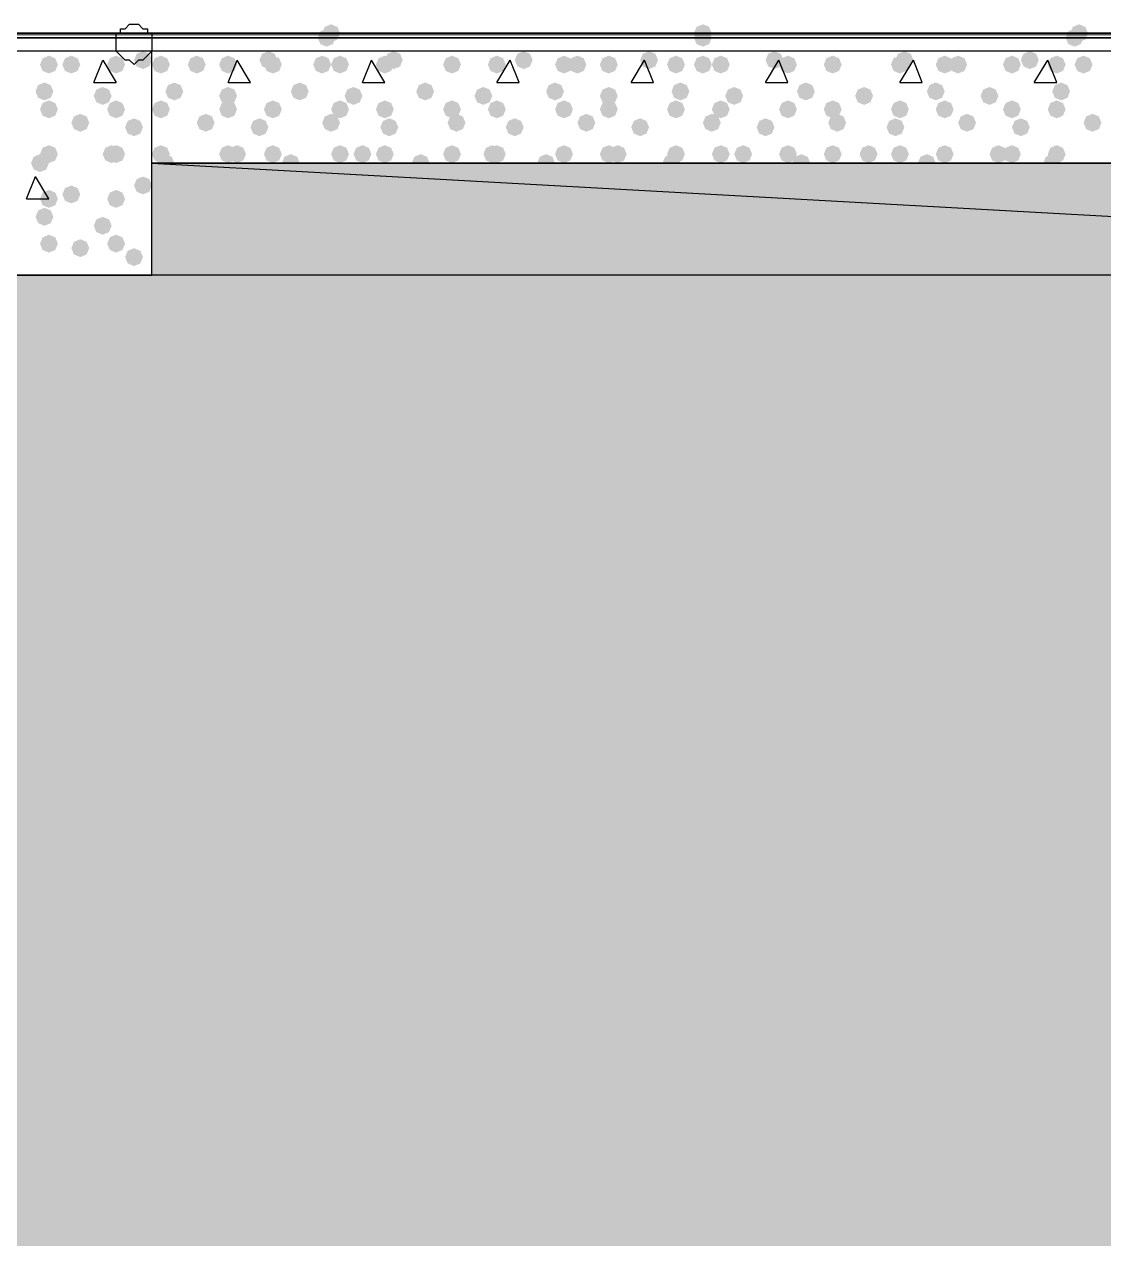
# Model space of a CAD drawing. Header units: millimetres. Extents: x 0 to 420, y 0 to 297.
# Drawn here: x 237.13 to 247.33, y 232.4 to 243.88 of the extents above; entities that cross this region are included whole.
import ezdxf

# ---------------------------------------------------------------- set-up
doc = ezdxf.new("R2010")
doc.units = ezdxf.units.MM
doc.layers.get('0').update_dxf_attribs({"linetype": 'CONTINUOUS'})

msp = doc.modelspace()

# ---------------------------------------------------------------- hatches: boundary and pattern name
at = {"true_color": 0x0000fe}
for points in [[(240.072333, 243.755333), (240.047462, 243.695537), (239.987667, 243.670667), (239.927871, 243.695537), (239.903, 243.755333), (239.927871, 243.815129), (239.987667, 243.84), (240.047462, 243.815129)], [(240.072333, 243.755333), (240.047462, 243.695537), (239.987667, 243.670667), (239.927871, 243.695537), (239.903, 243.755333), (239.927871, 243.815129), (239.987667, 243.84), (240.047462, 243.815129)], [(240.072333, 243.755333), (240.047462, 243.695537), (239.987667, 243.670667), (239.927871, 243.695537), (239.903, 243.755333), (239.927871, 243.815129), (239.987667, 243.84), (240.047462, 243.815129)], [(240.114667, 243.797667), (240.089796, 243.737871), (240.03, 243.713), (239.970204, 243.737871), (239.945333, 243.797667), (239.970204, 243.857462), (240.03, 243.882333), (240.089796, 243.857463)], [(243.628333, 243.797667), (243.603462, 243.737871), (243.543667, 243.713), (243.483871, 243.737871), (243.459, 243.797667), (243.483871, 243.857462), (243.543667, 243.882333), (243.603462, 243.857463)], [(243.628333, 243.755333), (243.603462, 243.695537), (243.543667, 243.670667), (243.483871, 243.695537), (243.459, 243.755333), (243.483871, 243.815129), (243.543667, 243.84), (243.603462, 243.815129)], [(243.628333, 243.755333), (243.603462, 243.695537), (243.543667, 243.670667), (243.483871, 243.695537), (243.459, 243.755333), (243.483871, 243.815129), (243.543667, 243.84), (243.603462, 243.815129)], [(243.628333, 243.755333), (243.603462, 243.695537), (243.543667, 243.670667), (243.483871, 243.695537), (243.459, 243.755333), (243.483871, 243.815129), (243.543667, 243.84), (243.603462, 243.815129)], [(247.142, 243.755333), (247.117129, 243.695537), (247.057333, 243.670667), (246.997537, 243.695537), (246.972667, 243.755333), (246.997537, 243.815129), (247.057333, 243.84), (247.117129, 243.815129)], [(247.142, 243.755333), (247.117129, 243.695537), (247.057333, 243.670667), (246.997537, 243.695537), (246.972667, 243.755333), (246.997537, 243.815129), (247.057333, 243.84), (247.117129, 243.815129)], [(247.142, 243.755333), (247.117129, 243.695537), (247.057333, 243.670667), (246.997537, 243.695537), (246.972667, 243.755333), (246.997537, 243.815129), (247.057333, 243.84), (247.117129, 243.815129)], [(247.184333, 243.797667), (247.159462, 243.737871), (247.099667, 243.713), (247.039871, 243.737871), (247.015, 243.797667), (247.039871, 243.857462), (247.099667, 243.882333), (247.159462, 243.857463)]]:
    msp.add_hatch(color=0, dxfattribs=at).paths.add_polyline_path(points, flags=0)
at = {"true_color": 0x000007}
h = msp.add_hatch(color=0, dxfattribs=at)
h.paths.add_polyline_path([(31.284333, 243.755333), (379.73, 243.755333)], flags=0)
h.paths.add_polyline_path([(379.73, 243.755333), (31.284333, 243.755333)], flags=0)
for points in [[(237.447667, 243.501333), (237.422796, 243.441537), (237.363, 243.416667), (237.303204, 243.441537), (237.278333, 243.501333), (237.303204, 243.561129), (237.363, 243.586), (237.422796, 243.561129)], [(237.659333, 243.501333), (237.634462, 243.441537), (237.574667, 243.416667), (237.514871, 243.441537), (237.49, 243.501333), (237.514871, 243.561129), (237.574667, 243.586), (237.634462, 243.561129)], [(238.082667, 243.501333), (238.057796, 243.441537), (237.998, 243.416667), (237.938204, 243.441537), (237.913333, 243.501333), (237.938204, 243.561129), (237.998, 243.586), (238.057796, 243.561129)], [(238.336667, 243.543667), (238.311796, 243.483871), (238.252, 243.459), (238.192204, 243.483871), (238.167333, 243.543667), (238.192204, 243.603462), (238.252, 243.628333), (238.311796, 243.603463)], [(237.405333, 243.247333), (237.380462, 243.187537), (237.320667, 243.162667), (237.260871, 243.187537), (237.236, 243.247333), (237.260871, 243.307129), (237.320667, 243.332), (237.380462, 243.307129)], [(237.955667, 243.205), (237.930796, 243.145204), (237.871, 243.120333), (237.811204, 243.145204), (237.786333, 243.205), (237.811204, 243.264796), (237.871, 243.289667), (237.930796, 243.264796)], [(237.447667, 243.078), (237.422796, 243.018204), (237.363, 242.993333), (237.303204, 243.018204), (237.278333, 243.078), (237.303204, 243.137796), (237.363, 243.162667), (237.422796, 243.137796)], [(238.082667, 243.078), (238.057796, 243.018204), (237.998, 242.993333), (237.938204, 243.018204), (237.913333, 243.078), (237.938204, 243.137796), (237.998, 243.162667), (238.057796, 243.137796)], [(237.744, 242.951), (237.719129, 242.891204), (237.659333, 242.866333), (237.599538, 242.891204), (237.574667, 242.951), (237.599537, 243.010796), (237.659333, 243.035667), (237.719129, 243.010796)], [(238.252, 242.908667), (238.227129, 242.848871), (238.167333, 242.824), (238.107537, 242.848871), (238.082667, 242.908667), (238.107537, 242.968462), (238.167333, 242.993333), (238.227129, 242.968463)], [(237.363, 242.57), (237.338129, 242.510204), (237.278333, 242.485333), (237.218538, 242.510204), (237.193667, 242.57), (237.218537, 242.629796), (237.278333, 242.654667), (237.338129, 242.629796)], [(237.447667, 242.654667), (237.422796, 242.594871), (237.363, 242.57), (237.303204, 242.594871), (237.278333, 242.654667), (237.303204, 242.714462), (237.363, 242.739333), (237.422796, 242.714463)], [(238.040333, 242.654667), (238.015462, 242.594871), (237.955667, 242.57), (237.895871, 242.594871), (237.871, 242.654667), (237.895871, 242.714462), (237.955667, 242.739333), (238.015462, 242.714463)], [(238.082667, 242.654667), (238.057796, 242.594871), (237.998, 242.57), (237.938204, 242.594871), (237.913333, 242.654667), (237.938204, 242.714462), (237.998, 242.739333), (238.057796, 242.714463)], [(238.336667, 242.358333), (238.311796, 242.298537), (238.252, 242.273667), (238.192204, 242.298537), (238.167333, 242.358333), (238.192204, 242.418129), (238.252, 242.443), (238.311796, 242.418129)], [(237.447667, 242.231333), (237.422796, 242.171537), (237.363, 242.146667), (237.303204, 242.171537), (237.278333, 242.231333), (237.303204, 242.291129), (237.363, 242.316), (237.422796, 242.291129)], [(237.659333, 242.273667), (237.634462, 242.213871), (237.574667, 242.189), (237.514871, 242.213871), (237.49, 242.273667), (237.514871, 242.333462), (237.574667, 242.358333), (237.634462, 242.333463)], [(238.082667, 242.231333), (238.057796, 242.171537), (237.998, 242.146667), (237.938204, 242.171537), (237.913333, 242.231333), (237.938204, 242.291129), (237.998, 242.316), (238.057796, 242.291129)], [(237.405333, 242.062), (237.380462, 242.002204), (237.320667, 241.977333), (237.260871, 242.002204), (237.236, 242.062), (237.260871, 242.121796), (237.320667, 242.146667), (237.380462, 242.121796)], [(237.955667, 241.977333), (237.930796, 241.917537), (237.871, 241.892667), (237.811204, 241.917537), (237.786333, 241.977333), (237.811204, 242.037129), (237.871, 242.062), (237.930796, 242.037129)], [(237.447667, 241.808), (237.422796, 241.748204), (237.363, 241.723333), (237.303204, 241.748204), (237.278333, 241.808), (237.303204, 241.867796), (237.363, 241.892667), (237.422796, 241.867796)], [(237.744, 241.765667), (237.719129, 241.705871), (237.659333, 241.681), (237.599538, 241.705871), (237.574667, 241.765667), (237.599537, 241.825462), (237.659333, 241.850333), (237.719129, 241.825463)], [(238.082667, 241.808), (238.057796, 241.748204), (237.998, 241.723333), (237.938204, 241.748204), (237.913333, 241.808), (237.938204, 241.867796), (237.998, 241.892667), (238.057796, 241.867796)], [(238.252, 241.681), (238.227129, 241.621204), (238.167333, 241.596333), (238.107537, 241.621204), (238.082667, 241.681), (238.107537, 241.740796), (238.167333, 241.765667), (238.227129, 241.740796)]]:
    msp.add_hatch(color=0, dxfattribs=at).paths.add_polyline_path(points, flags=0)
at = {"true_color": 0x000008}
for points in [[(238.506, 243.501333), (238.481129, 243.441537), (238.421333, 243.416667), (238.361538, 243.441537), (238.336667, 243.501333), (238.361537, 243.561129), (238.421333, 243.586), (238.481129, 243.561129)], [(238.844667, 243.501333), (238.819796, 243.441537), (238.76, 243.416667), (238.700204, 243.441537), (238.675333, 243.501333), (238.700204, 243.561129), (238.76, 243.586), (238.819796, 243.561129)], [(239.141, 243.501333), (239.116129, 243.441537), (239.056333, 243.416667), (238.996538, 243.441537), (238.971667, 243.501333), (238.996537, 243.561129), (239.056333, 243.586), (239.116129, 243.561129)], [(239.522, 243.543667), (239.497129, 243.483871), (239.437333, 243.459), (239.377537, 243.483871), (239.352667, 243.543667), (239.377537, 243.603462), (239.437333, 243.628333), (239.497129, 243.603463)], [(239.564333, 243.501333), (239.539463, 243.441537), (239.479667, 243.416667), (239.419871, 243.441537), (239.395, 243.501333), (239.419871, 243.561129), (239.479667, 243.586), (239.539462, 243.561129)], [(240.03, 243.501333), (240.005129, 243.441537), (239.945333, 243.416667), (239.885538, 243.441537), (239.860667, 243.501333), (239.885537, 243.561129), (239.945333, 243.586), (240.005129, 243.561129)], [(240.199333, 243.501333), (240.174463, 243.441537), (240.114667, 243.416667), (240.054871, 243.441537), (240.03, 243.501333), (240.054871, 243.561129), (240.114667, 243.586), (240.174462, 243.561129)], [(240.622667, 243.501333), (240.597796, 243.441537), (240.538, 243.416667), (240.478204, 243.441537), (240.453333, 243.501333), (240.478204, 243.561129), (240.538, 243.586), (240.597796, 243.561129)], [(240.707333, 243.543667), (240.682462, 243.483871), (240.622667, 243.459), (240.562871, 243.483871), (240.538, 243.543667), (240.562871, 243.603462), (240.622667, 243.628333), (240.682462, 243.603463)], [(241.257667, 243.501333), (241.232796, 243.441537), (241.173, 243.416667), (241.113204, 243.441537), (241.088333, 243.501333), (241.113204, 243.561129), (241.173, 243.586), (241.232796, 243.561129)], [(241.257667, 243.501333), (241.232796, 243.441537), (241.173, 243.416667), (241.113204, 243.441537), (241.088333, 243.501333), (241.113204, 243.561129), (241.173, 243.586), (241.232796, 243.561129)], [(241.681, 243.501333), (241.656129, 243.441537), (241.596333, 243.416667), (241.536538, 243.441537), (241.511667, 243.501333), (241.536537, 243.561129), (241.596333, 243.586), (241.656129, 243.561129)], [(241.935, 243.543667), (241.910129, 243.483871), (241.850333, 243.459), (241.790538, 243.483871), (241.765667, 243.543667), (241.790537, 243.603462), (241.850333, 243.628333), (241.910129, 243.603463)], [(242.316, 243.501333), (242.291129, 243.441537), (242.231333, 243.416667), (242.171538, 243.441537), (242.146667, 243.501333), (242.171537, 243.561129), (242.231333, 243.586), (242.291129, 243.561129)], [(242.443, 243.501333), (242.418129, 243.441537), (242.358333, 243.416667), (242.298538, 243.441537), (242.273667, 243.501333), (242.298537, 243.561129), (242.358333, 243.586), (242.418129, 243.561129)], [(242.739333, 243.501333), (242.714463, 243.441537), (242.654667, 243.416667), (242.594871, 243.441537), (242.57, 243.501333), (242.594871, 243.561129), (242.654667, 243.586), (242.714462, 243.561129)], [(243.120333, 243.543667), (243.095462, 243.483871), (243.035667, 243.459), (242.975871, 243.483871), (242.951, 243.543667), (242.975871, 243.603462), (243.035667, 243.628333), (243.095462, 243.603463)], [(243.374333, 243.501333), (243.349463, 243.441537), (243.289667, 243.416667), (243.229871, 243.441537), (243.205, 243.501333), (243.229871, 243.561129), (243.289667, 243.586), (243.349462, 243.561129)], [(243.628333, 243.501333), (243.603462, 243.441537), (243.543667, 243.416667), (243.483871, 243.441537), (243.459, 243.501333), (243.483871, 243.561129), (243.543667, 243.586), (243.603462, 243.561129)], [(243.797667, 243.501333), (243.772796, 243.441537), (243.713, 243.416667), (243.653204, 243.441537), (243.628333, 243.501333), (243.653204, 243.561129), (243.713, 243.586), (243.772796, 243.561129)], [(244.305667, 243.543667), (244.280796, 243.483871), (244.221, 243.459), (244.161204, 243.483871), (244.136333, 243.543667), (244.161204, 243.603462), (244.221, 243.628333), (244.280796, 243.603463)], [(244.432667, 243.501333), (244.407796, 243.441537), (244.348, 243.416667), (244.288204, 243.441537), (244.263333, 243.501333), (244.288204, 243.561129), (244.348, 243.586), (244.407796, 243.561129)], [(244.856, 243.501333), (244.831129, 243.441537), (244.771333, 243.416667), (244.711538, 243.441537), (244.686667, 243.501333), (244.711537, 243.561129), (244.771333, 243.586), (244.831129, 243.561129)], [(244.856, 243.501333), (244.831129, 243.441537), (244.771333, 243.416667), (244.711538, 243.441537), (244.686667, 243.501333), (244.711537, 243.561129), (244.771333, 243.586), (244.831129, 243.561129)], [(245.491, 243.501333), (245.466129, 243.441537), (245.406333, 243.416667), (245.346538, 243.441537), (245.321667, 243.501333), (245.346537, 243.561129), (245.406333, 243.586), (245.466129, 243.561129)], [(245.533333, 243.543667), (245.508463, 243.483871), (245.448667, 243.459), (245.388871, 243.483871), (245.364, 243.543667), (245.388871, 243.603462), (245.448667, 243.628333), (245.508462, 243.603463)], [(245.914333, 243.501333), (245.889462, 243.441537), (245.829667, 243.416667), (245.769871, 243.441537), (245.745, 243.501333), (245.769871, 243.561129), (245.829667, 243.586), (245.889462, 243.561129)], [(246.041333, 243.501333), (246.016462, 243.441537), (245.956667, 243.416667), (245.896871, 243.441537), (245.872, 243.501333), (245.896871, 243.561129), (245.956667, 243.586), (246.016462, 243.561129)], [(246.549333, 243.501333), (246.524463, 243.441537), (246.464667, 243.416667), (246.404871, 243.441537), (246.38, 243.501333), (246.404871, 243.561129), (246.464667, 243.586), (246.524462, 243.561129)], [(246.718667, 243.543667), (246.693796, 243.483871), (246.634, 243.459), (246.574204, 243.483871), (246.549333, 243.543667), (246.574204, 243.603462), (246.634, 243.628333), (246.693796, 243.603463)], [(246.972667, 243.501333), (246.947796, 243.441537), (246.888, 243.416667), (246.828204, 243.441537), (246.803333, 243.501333), (246.828204, 243.561129), (246.888, 243.586), (246.947796, 243.561129)], [(247.226667, 243.501333), (247.201796, 243.441537), (247.142, 243.416667), (247.082204, 243.441537), (247.057333, 243.501333), (247.082204, 243.561129), (247.142, 243.586), (247.201796, 243.561129)], [(238.633, 243.247333), (238.608129, 243.187537), (238.548333, 243.162667), (238.488538, 243.187537), (238.463667, 243.247333), (238.488537, 243.307129), (238.548333, 243.332), (238.608129, 243.307129)], [(239.818333, 243.247333), (239.793462, 243.187537), (239.733667, 243.162667), (239.673871, 243.187537), (239.649, 243.247333), (239.673871, 243.307129), (239.733667, 243.332), (239.793462, 243.307129)], [(241.003667, 243.247333), (240.978796, 243.187537), (240.919, 243.162667), (240.859204, 243.187537), (240.834333, 243.247333), (240.859204, 243.307129), (240.919, 243.332), (240.978796, 243.307129)], [(242.231333, 243.247333), (242.206462, 243.187537), (242.146667, 243.162667), (242.086871, 243.187537), (242.062, 243.247333), (242.086871, 243.307129), (242.146667, 243.332), (242.206462, 243.307129)], [(243.416667, 243.247333), (243.391796, 243.187537), (243.332, 243.162667), (243.272204, 243.187537), (243.247333, 243.247333), (243.272204, 243.307129), (243.332, 243.332), (243.391796, 243.307129)], [(244.602, 243.247333), (244.577129, 243.187537), (244.517333, 243.162667), (244.457538, 243.187537), (244.432667, 243.247333), (244.457537, 243.307129), (244.517333, 243.332), (244.577129, 243.307129)], [(245.829667, 243.247333), (245.804796, 243.187537), (245.745, 243.162667), (245.685204, 243.187537), (245.660333, 243.247333), (245.685204, 243.307129), (245.745, 243.332), (245.804796, 243.307129)], [(247.015, 243.247333), (246.990129, 243.187537), (246.930333, 243.162667), (246.870538, 243.187537), (246.845667, 243.247333), (246.870537, 243.307129), (246.930333, 243.332), (246.990129, 243.307129)], [(239.141, 243.205), (239.116129, 243.145204), (239.056333, 243.120333), (238.996538, 243.145204), (238.971667, 243.205), (238.996537, 243.264796), (239.056333, 243.289667), (239.116129, 243.264796)], [(240.326333, 243.205), (240.301462, 243.145204), (240.241667, 243.120333), (240.181871, 243.145204), (240.157, 243.205), (240.181871, 243.264796), (240.241667, 243.289667), (240.301462, 243.264796)], [(241.554, 243.205), (241.529129, 243.145204), (241.469333, 243.120333), (241.409538, 243.145204), (241.384667, 243.205), (241.409537, 243.264796), (241.469333, 243.289667), (241.529129, 243.264796)], [(242.739333, 243.205), (242.714463, 243.145204), (242.654667, 243.120333), (242.594871, 243.145204), (242.57, 243.205), (242.594871, 243.264796), (242.654667, 243.289667), (242.714462, 243.264796)], [(243.924667, 243.205), (243.899796, 243.145204), (243.84, 243.120333), (243.780204, 243.145204), (243.755333, 243.205), (243.780204, 243.264796), (243.84, 243.289667), (243.899796, 243.264796)], [(245.152333, 243.205), (245.127462, 243.145204), (245.067667, 243.120333), (245.007871, 243.145204), (244.983, 243.205), (245.007871, 243.264796), (245.067667, 243.289667), (245.127462, 243.264796)], [(246.337667, 243.205), (246.312796, 243.145204), (246.253, 243.120333), (246.193204, 243.145204), (246.168333, 243.205), (246.193204, 243.264796), (246.253, 243.289667), (246.312796, 243.264796)], [(238.506, 243.078), (238.481129, 243.018204), (238.421333, 242.993333), (238.361538, 243.018204), (238.336667, 243.078), (238.361537, 243.137796), (238.421333, 243.162667), (238.481129, 243.137796)], [(239.141, 243.078), (239.116129, 243.018204), (239.056333, 242.993333), (238.996538, 243.018204), (238.971667, 243.078), (238.996537, 243.137796), (239.056333, 243.162667), (239.116129, 243.137796)], [(239.564333, 243.078), (239.539463, 243.018204), (239.479667, 242.993333), (239.419871, 243.018204), (239.395, 243.078), (239.419871, 243.137796), (239.479667, 243.162667), (239.539462, 243.137796)], [(240.199333, 243.078), (240.174463, 243.018204), (240.114667, 242.993333), (240.054871, 243.018204), (240.03, 243.078), (240.054871, 243.137796), (240.114667, 243.162667), (240.174462, 243.137796)], [(240.622667, 243.078), (240.597796, 243.018204), (240.538, 242.993333), (240.478204, 243.018204), (240.453333, 243.078), (240.478204, 243.137796), (240.538, 243.162667), (240.597796, 243.137796)], [(241.257667, 243.078), (241.232796, 243.018204), (241.173, 242.993333), (241.113204, 243.018204), (241.088333, 243.078), (241.113204, 243.137796), (241.173, 243.162667), (241.232796, 243.137796)], [(241.681, 243.078), (241.656129, 243.018204), (241.596333, 242.993333), (241.536538, 243.018204), (241.511667, 243.078), (241.536537, 243.137796), (241.596333, 243.162667), (241.656129, 243.137796)], [(242.316, 243.078), (242.291129, 243.018204), (242.231333, 242.993333), (242.171538, 243.018204), (242.146667, 243.078), (242.171537, 243.137796), (242.231333, 243.162667), (242.291129, 243.137796)], [(242.739333, 243.078), (242.714463, 243.018204), (242.654667, 242.993333), (242.594871, 243.018204), (242.57, 243.078), (242.594871, 243.137796), (242.654667, 243.162667), (242.714462, 243.137796)], [(243.374333, 243.078), (243.349463, 243.018204), (243.289667, 242.993333), (243.229871, 243.018204), (243.205, 243.078), (243.229871, 243.137796), (243.289667, 243.162667), (243.349462, 243.137796)], [(243.797667, 243.078), (243.772796, 243.018204), (243.713, 242.993333), (243.653204, 243.018204), (243.628333, 243.078), (243.653204, 243.137796), (243.713, 243.162667), (243.772796, 243.137796)], [(244.432667, 243.078), (244.407796, 243.018204), (244.348, 242.993333), (244.288204, 243.018204), (244.263333, 243.078), (244.288204, 243.137796), (244.348, 243.162667), (244.407796, 243.137796)], [(244.856, 243.078), (244.831129, 243.018204), (244.771333, 242.993333), (244.711538, 243.018204), (244.686667, 243.078), (244.711537, 243.137796), (244.771333, 243.162667), (244.831129, 243.137796)], [(245.491, 243.078), (245.466129, 243.018204), (245.406333, 242.993333), (245.346538, 243.018204), (245.321667, 243.078), (245.346537, 243.137796), (245.406333, 243.162667), (245.466129, 243.137796)], [(245.914333, 243.078), (245.889462, 243.018204), (245.829667, 242.993333), (245.769871, 243.018204), (245.745, 243.078), (245.769871, 243.137796), (245.829667, 243.162667), (245.889462, 243.137796)], [(246.549333, 243.078), (246.524463, 243.018204), (246.464667, 242.993333), (246.404871, 243.018204), (246.38, 243.078), (246.404871, 243.137796), (246.464667, 243.162667), (246.524462, 243.137796)], [(246.972667, 243.078), (246.947796, 243.018204), (246.888, 242.993333), (246.828204, 243.018204), (246.803333, 243.078), (246.828204, 243.137796), (246.888, 243.162667), (246.947796, 243.137796)], [(238.929333, 242.951), (238.904462, 242.891204), (238.844667, 242.866333), (238.784871, 242.891204), (238.76, 242.951), (238.784871, 243.010796), (238.844667, 243.035667), (238.904462, 243.010796)], [(239.437333, 242.908667), (239.412463, 242.848871), (239.352667, 242.824), (239.292871, 242.848871), (239.268, 242.908667), (239.292871, 242.968462), (239.352667, 242.993333), (239.412462, 242.968463)], [(240.114667, 242.951), (240.089796, 242.891204), (240.03, 242.866333), (239.970204, 242.891204), (239.945333, 242.951), (239.970204, 243.010796), (240.03, 243.035667), (240.089796, 243.010796)], [(240.665, 242.908667), (240.640129, 242.848871), (240.580333, 242.824), (240.520538, 242.848871), (240.495667, 242.908667), (240.520537, 242.968462), (240.580333, 242.993333), (240.640129, 242.968463)], [(241.3, 242.951), (241.275129, 242.891204), (241.215333, 242.866333), (241.155538, 242.891204), (241.130667, 242.951), (241.155537, 243.010796), (241.215333, 243.035667), (241.275129, 243.010796)], [(241.850333, 242.908667), (241.825462, 242.848871), (241.765667, 242.824), (241.705871, 242.848871), (241.681, 242.908667), (241.705871, 242.968462), (241.765667, 242.993333), (241.825462, 242.968463)], [(242.527667, 242.951), (242.502796, 242.891204), (242.443, 242.866333), (242.383204, 242.891204), (242.358333, 242.951), (242.383204, 243.010796), (242.443, 243.035667), (242.502796, 243.010796)], [(243.035667, 242.908667), (243.010796, 242.848871), (242.951, 242.824), (242.891204, 242.848871), (242.866333, 242.908667), (242.891204, 242.968462), (242.951, 242.993333), (243.010796, 242.968463)], [(243.713, 242.951), (243.688129, 242.891204), (243.628333, 242.866333), (243.568537, 242.891204), (243.543667, 242.951), (243.568537, 243.010796), (243.628333, 243.035667), (243.688129, 243.010796)], [(244.221, 242.908667), (244.196129, 242.848871), (244.136333, 242.824), (244.076538, 242.848871), (244.051667, 242.908667), (244.076537, 242.968462), (244.136333, 242.993333), (244.196129, 242.968463)], [(244.898333, 242.951), (244.873462, 242.891204), (244.813667, 242.866333), (244.753871, 242.891204), (244.729, 242.951), (244.753871, 243.010796), (244.813667, 243.035667), (244.873462, 243.010796)], [(245.448667, 242.908667), (245.423796, 242.848871), (245.364, 242.824), (245.304204, 242.848871), (245.279333, 242.908667), (245.304204, 242.968462), (245.364, 242.993333), (245.423796, 242.968463)], [(246.126, 242.951), (246.101129, 242.891204), (246.041333, 242.866333), (245.981538, 242.891204), (245.956667, 242.951), (245.981537, 243.010796), (246.041333, 243.035667), (246.101129, 243.010796)], [(246.634, 242.908667), (246.609129, 242.848871), (246.549333, 242.824), (246.489537, 242.848871), (246.464667, 242.908667), (246.489537, 242.968462), (246.549333, 242.993333), (246.609129, 242.968463)], [(247.311333, 242.951), (247.286462, 242.891204), (247.226667, 242.866333), (247.166871, 242.891204), (247.142, 242.951), (247.166871, 243.010796), (247.226667, 243.035667), (247.286462, 243.010796)], [(238.506, 242.654667), (238.481129, 242.594871), (238.421333, 242.57), (238.361538, 242.594871), (238.336667, 242.654667), (238.361537, 242.714462), (238.421333, 242.739333), (238.481129, 242.714463)], [(238.548333, 242.57), (238.523462, 242.510204), (238.463667, 242.485333), (238.403871, 242.510204), (238.379, 242.57), (238.403871, 242.629796), (238.463667, 242.654667), (238.523462, 242.629796)], [(239.141, 242.654667), (239.116129, 242.594871), (239.056333, 242.57), (238.996538, 242.594871), (238.971667, 242.654667), (238.996537, 242.714462), (239.056333, 242.739333), (239.116129, 242.714463)], [(239.225667, 242.654667), (239.200796, 242.594871), (239.141, 242.57), (239.081204, 242.594871), (239.056333, 242.654667), (239.081204, 242.714462), (239.141, 242.739333), (239.200796, 242.714463)], [(239.564333, 242.654667), (239.539463, 242.594871), (239.479667, 242.57), (239.419871, 242.594871), (239.395, 242.654667), (239.419871, 242.714462), (239.479667, 242.739333), (239.539462, 242.714463)], [(239.733667, 242.57), (239.708796, 242.510204), (239.649, 242.485333), (239.589204, 242.510204), (239.564333, 242.57), (239.589204, 242.629796), (239.649, 242.654667), (239.708796, 242.629796)], [(240.199333, 242.654667), (240.174463, 242.594871), (240.114667, 242.57), (240.054871, 242.594871), (240.03, 242.654667), (240.054871, 242.714462), (240.114667, 242.739333), (240.174462, 242.714463)], [(240.411, 242.654667), (240.386129, 242.594871), (240.326333, 242.57), (240.266538, 242.594871), (240.241667, 242.654667), (240.266537, 242.714462), (240.326333, 242.739333), (240.386129, 242.714463)], [(240.622667, 242.654667), (240.597796, 242.594871), (240.538, 242.57), (240.478204, 242.594871), (240.453333, 242.654667), (240.478204, 242.714462), (240.538, 242.739333), (240.597796, 242.714463)], [(240.961333, 242.57), (240.936462, 242.510204), (240.876667, 242.485333), (240.816871, 242.510204), (240.792, 242.57), (240.816871, 242.629796), (240.876667, 242.654667), (240.936462, 242.629796)], [(241.257667, 242.654667), (241.232796, 242.594871), (241.173, 242.57), (241.113204, 242.594871), (241.088333, 242.654667), (241.113204, 242.714462), (241.173, 242.739333), (241.232796, 242.714463)], [(241.638667, 242.654667), (241.613796, 242.594871), (241.554, 242.57), (241.494204, 242.594871), (241.469333, 242.654667), (241.494204, 242.714462), (241.554, 242.739333), (241.613796, 242.714463)], [(241.681, 242.654667), (241.656129, 242.594871), (241.596333, 242.57), (241.536538, 242.594871), (241.511667, 242.654667), (241.536537, 242.714462), (241.596333, 242.739333), (241.656129, 242.714463)], [(242.146667, 242.57), (242.121796, 242.510204), (242.062, 242.485333), (242.002204, 242.510204), (241.977333, 242.57), (242.002204, 242.629796), (242.062, 242.654667), (242.121796, 242.629796)], [(242.316, 242.654667), (242.291129, 242.594871), (242.231333, 242.57), (242.171538, 242.594871), (242.146667, 242.654667), (242.171537, 242.714462), (242.231333, 242.739333), (242.291129, 242.714463)], [(242.739333, 242.654667), (242.714463, 242.594871), (242.654667, 242.57), (242.594871, 242.594871), (242.57, 242.654667), (242.594871, 242.714462), (242.654667, 242.739333), (242.714462, 242.714463)], [(242.824, 242.654667), (242.799129, 242.594871), (242.739333, 242.57), (242.679538, 242.594871), (242.654667, 242.654667), (242.679537, 242.714462), (242.739333, 242.739333), (242.799129, 242.714463)], [(243.332, 242.57), (243.307129, 242.510204), (243.247333, 242.485333), (243.187537, 242.510204), (243.162667, 242.57), (243.187537, 242.629796), (243.247333, 242.654667), (243.307129, 242.629796)], [(243.374333, 242.654667), (243.349463, 242.594871), (243.289667, 242.57), (243.229871, 242.594871), (243.205, 242.654667), (243.229871, 242.714462), (243.289667, 242.739333), (243.349462, 242.714463)], [(243.797667, 242.654667), (243.772796, 242.594871), (243.713, 242.57), (243.653204, 242.594871), (243.628333, 242.654667), (243.653204, 242.714462), (243.713, 242.739333), (243.772796, 242.714463)], [(244.009333, 242.654667), (243.984463, 242.594871), (243.924667, 242.57), (243.864871, 242.594871), (243.84, 242.654667), (243.864871, 242.714462), (243.924667, 242.739333), (243.984462, 242.714463)], [(244.432667, 242.654667), (244.407796, 242.594871), (244.348, 242.57), (244.288204, 242.594871), (244.263333, 242.654667), (244.288204, 242.714462), (244.348, 242.739333), (244.407796, 242.714463)], [(244.559667, 242.57), (244.534796, 242.510204), (244.475, 242.485333), (244.415204, 242.510204), (244.390333, 242.57), (244.415204, 242.629796), (244.475, 242.654667), (244.534796, 242.629796)], [(244.856, 242.654667), (244.831129, 242.594871), (244.771333, 242.57), (244.711538, 242.594871), (244.686667, 242.654667), (244.711537, 242.714462), (244.771333, 242.739333), (244.831129, 242.714463)], [(245.194667, 242.654667), (245.169796, 242.594871), (245.11, 242.57), (245.050204, 242.594871), (245.025333, 242.654667), (245.050204, 242.714462), (245.11, 242.739333), (245.169796, 242.714463)], [(245.491, 242.654667), (245.466129, 242.594871), (245.406333, 242.57), (245.346538, 242.594871), (245.321667, 242.654667), (245.346537, 242.714462), (245.406333, 242.739333), (245.466129, 242.714463)], [(245.745, 242.57), (245.720129, 242.510204), (245.660333, 242.485333), (245.600538, 242.510204), (245.575667, 242.57), (245.600537, 242.629796), (245.660333, 242.654667), (245.720129, 242.629796)], [(245.914333, 242.654667), (245.889462, 242.594871), (245.829667, 242.57), (245.769871, 242.594871), (245.745, 242.654667), (245.769871, 242.714462), (245.829667, 242.739333), (245.889462, 242.714463)], [(246.422333, 242.654667), (246.397462, 242.594871), (246.337667, 242.57), (246.277871, 242.594871), (246.253, 242.654667), (246.277871, 242.714462), (246.337667, 242.739333), (246.397462, 242.714463)], [(246.549333, 242.654667), (246.524463, 242.594871), (246.464667, 242.57), (246.404871, 242.594871), (246.38, 242.654667), (246.404871, 242.714462), (246.464667, 242.739333), (246.524462, 242.714463)], [(246.930333, 242.57), (246.905462, 242.510204), (246.845667, 242.485333), (246.785871, 242.510204), (246.761, 242.57), (246.785871, 242.629796), (246.845667, 242.654667), (246.905462, 242.629796)], [(246.972667, 242.654667), (246.947796, 242.594871), (246.888, 242.57), (246.828204, 242.594871), (246.803333, 242.654667), (246.828204, 242.714462), (246.888, 242.739333), (246.947796, 242.714463)]]:
    msp.add_hatch(color=0, dxfattribs=at).paths.add_polyline_path(points, flags=0)
h = msp.add_hatch(color=0, dxfattribs=at)
h.paths.add_polyline_path([(257.429, 242.57), (238.336667, 242.57), (257.429, 241.511667)], flags=0)
h.paths.add_polyline_path([(238.336667, 242.57), (257.429, 241.511667), (238.336667, 241.511667)], flags=0)
h = msp.add_hatch(color=0, dxfattribs=at)
h.paths.add_polyline_path([(378.544667, 241.511667), (32.469667, 241.511667), (378.544667, 222.461667)], flags=0)
h.paths.add_polyline_path([(32.469667, 241.511667), (378.544667, 222.461667), (32.469667, 222.461667)], flags=0)

# ---------------------------------------------------------------- linework, layer by layer
at = {"color": 0, "true_color": 0x000007}
for points in [[(379.73, 243.797667), (31.242, 243.797667), (379.73, 243.797667), (31.242, 243.755333)], [(379.73, 243.797667), (31.242, 243.797667), (31.242, 243.755333)], [(379.73, 243.755333), (31.284333, 243.755333), (31.242, 243.755333)], [(31.284333, 243.755333), (379.73, 243.755333)], [(31.284333, 243.755333), (379.73, 243.755333)], [(257.429, 243.628333), (238.336667, 243.628333)], [(237.786333, 243.332), (237.871, 243.543667), (237.998, 243.332)], [(237.786333, 243.332), (237.998, 243.332)], [(238.336667, 242.57), (257.429, 242.57)], [(237.151333, 242.231333), (237.236, 242.443)], [(237.363, 242.231333), (237.236, 242.443)], [(237.151333, 242.231333), (237.363, 242.231333)]]:
    msp.add_lwpolyline(points, dxfattribs=at)
for points in [[(238.336667, 243.713), (238.336667, 243.670667), (238.336667, 243.628333), (238.294333, 243.586), (238.252, 243.543667), (238.209667, 243.543667), (238.167333, 243.501333), (238.125, 243.543667), (238.082667, 243.543667), (238.040333, 243.586), (237.998, 243.628333), (237.998, 243.670667), (237.998, 243.713), (237.998, 243.755333), (237.998, 243.797667), (238.040333, 243.797667), (238.040333, 243.84), (238.082667, 243.84), (238.125, 243.882333), (238.167333, 243.882333), (238.209667, 243.882333), (238.252, 243.84), (238.294333, 243.84), (238.294333, 243.797667), (238.336667, 243.797667), (238.336667, 243.755333)], [(31.284333, 243.755333), (379.73, 243.755333)], [(31.284333, 243.755333), (379.73, 243.755333)], [(379.73, 243.755333), (31.284333, 243.755333)], [(236.22, 243.628333), (236.22, 241.511667), (238.336667, 241.511667), (238.336667, 243.628333)]]:
    msp.add_lwpolyline(points, close=True, dxfattribs=at)
at = {"color": 0, "true_color": 0x000008}
for points in [[(239.056333, 243.332), (239.141, 243.543667)], [(239.268, 243.332), (239.141, 243.543667)], [(240.326333, 243.332), (240.411, 243.543667)], [(240.538, 243.332), (240.411, 243.543667)], [(241.596333, 243.332), (241.723333, 243.543667)], [(241.808, 243.332), (241.723333, 243.543667)], [(242.866333, 243.332), (242.993333, 243.543667)], [(243.078, 243.332), (242.993333, 243.543667)], [(244.136333, 243.332), (244.263333, 243.543667)], [(244.348, 243.332), (244.263333, 243.543667)], [(245.406333, 243.332), (245.533333, 243.543667)], [(245.618, 243.332), (245.533333, 243.543667)], [(246.676333, 243.332), (246.803333, 243.543667)], [(246.888, 243.332), (246.803333, 243.543667)], [(239.056333, 243.332), (239.268, 243.332)], [(240.326333, 243.332), (240.538, 243.332)], [(241.596333, 243.332), (241.808, 243.332)], [(242.866333, 243.332), (243.078, 243.332)], [(244.136333, 243.332), (244.348, 243.332)], [(245.406333, 243.332), (245.618, 243.332)], [(246.676333, 243.332), (246.888, 243.332)]]:
    msp.add_lwpolyline(points, dxfattribs=at)
for points in [[(257.429, 242.57), (238.336667, 242.57), (257.429, 241.511667)], [(238.336667, 242.57), (257.429, 241.511667), (238.336667, 241.511667)], [(378.544667, 241.511667), (32.469667, 241.511667), (378.544667, 222.461667)]]:
    msp.add_lwpolyline(points, close=True, dxfattribs=at)

doc.saveas('drawing.dxf')
